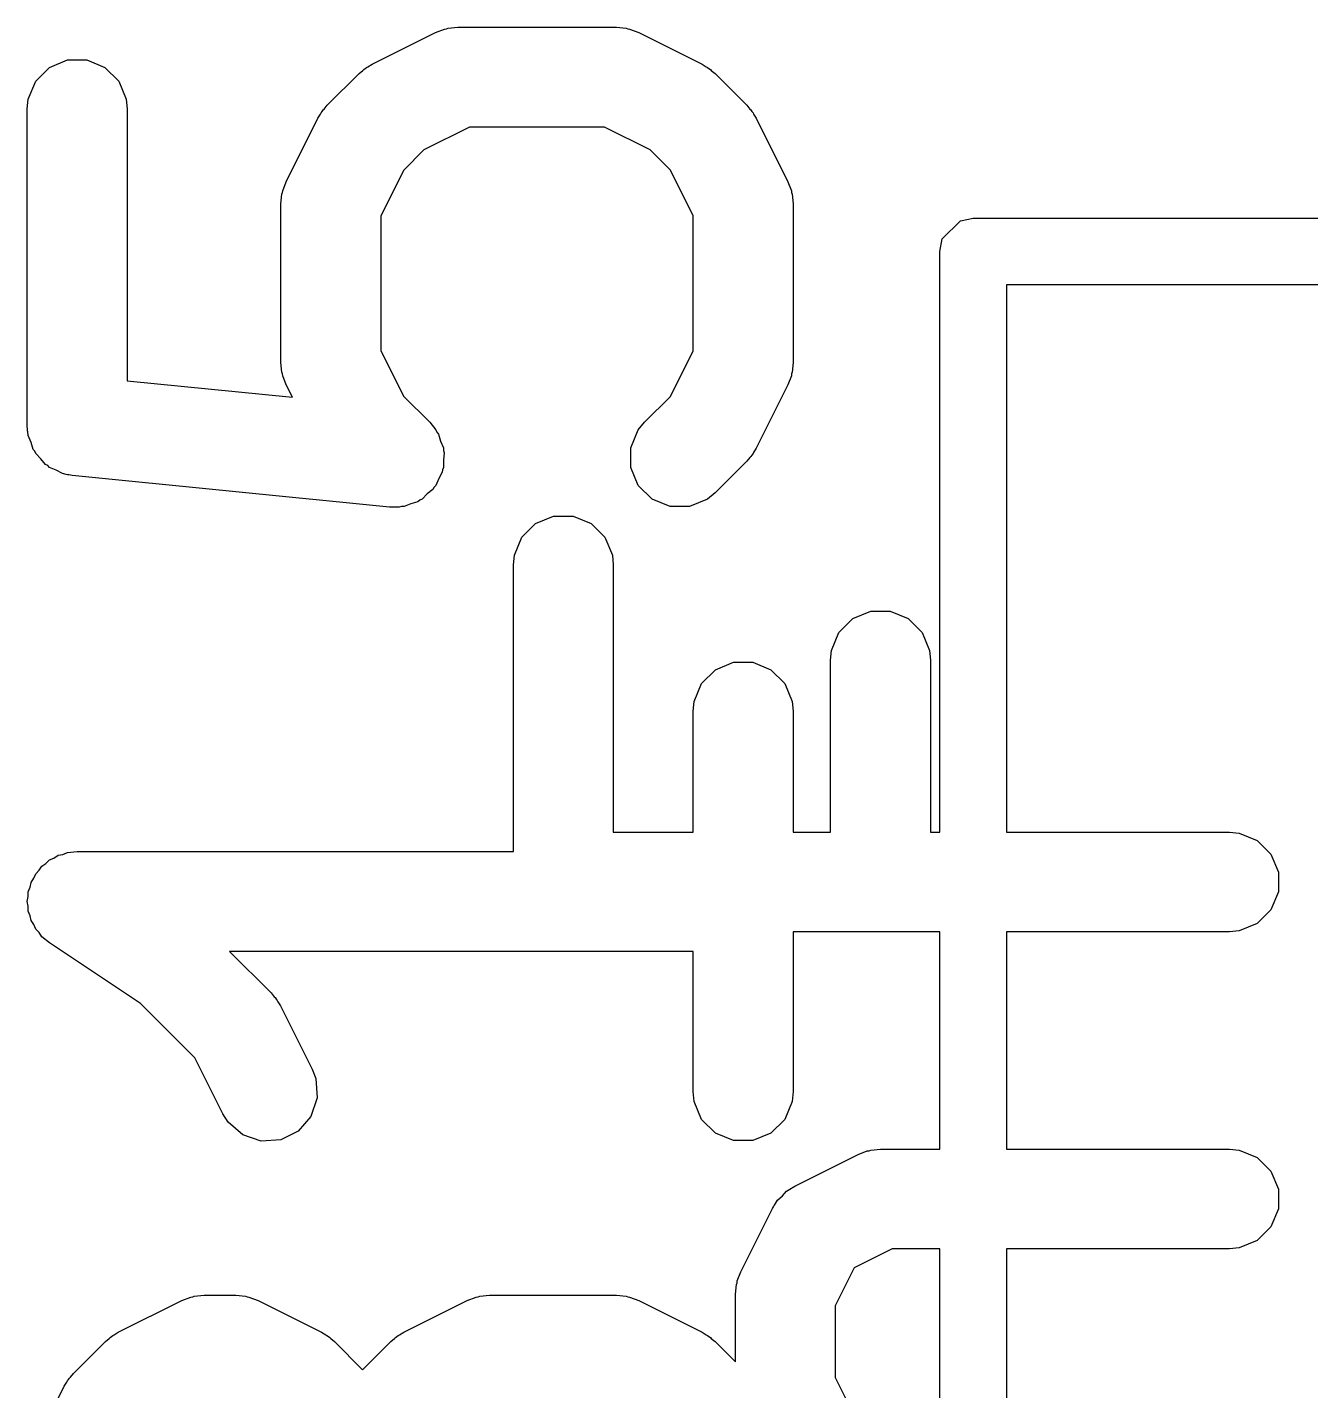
# Model space of a CAD drawing. Extents: x 4.17 to 6.89, y -6.18 to -1.34.
# Drawn here: x 6.0464 to 6.1223, y -5.8154 to -5.7348 of the extents above; entities that cross this region are included whole.
import ezdxf

# ---------------------------------------------------------------- set-up
doc = ezdxf.new("R2010")
doc.units = 0
doc.header["$MEASUREMENT"] = 0
doc.layers.add('BLACK', color=7, linetype='CONTINUOUS')

msp = doc.modelspace()

# ---------------------------------------------------------------- linework, layer by layer
at = {"layer": 'BLACK', "linetype": 'CONTINUOUS'}
for p, q in [((6.066829, -5.736954), (6.070579, -5.735079)), ((6.070579, -5.735079), (6.07112, -5.734872)), ((6.07112, -5.734872), (6.071225, -5.734865)), ((6.071225, -5.734865), (6.071323, -5.734824)), ((6.071323, -5.734824), (6.071899, -5.734768)), ((6.071899, -5.734768), (6.081273, -5.734768)), ((6.081273, -5.734768), (6.081849, -5.734824)), ((6.081849, -5.734824), (6.081947, -5.734865)), ((6.081947, -5.734865), (6.082053, -5.734872)), ((6.082053, -5.734872), (6.082594, -5.735079)), ((6.082594, -5.735079), (6.086343, -5.736954)), ((6.047762, -5.73714), (6.048826, -5.736699)), ((6.048826, -5.736699), (6.049978, -5.736699)), ((6.049978, -5.736699), (6.051043, -5.73714)), ((6.066509, -5.73714), (6.066581, -5.73711)), ((6.066581, -5.73711), (6.066829, -5.736954)), ((6.086343, -5.736954), (6.086591, -5.73711)), ((6.086591, -5.73711), (6.086663, -5.73714)), ((6.046947, -5.737955), (6.047762, -5.73714)), ((6.051043, -5.73714), (6.051857, -5.737955)), ((6.064187, -5.739382), (6.066062, -5.737507)), ((6.066062, -5.737507), (6.066288, -5.737321)), ((6.066288, -5.737321), (6.06634, -5.737262)), ((6.06634, -5.737262), (6.066429, -5.737206)), ((6.066429, -5.737206), (6.066509, -5.73714)), ((6.086663, -5.73714), (6.086744, -5.737206)), ((6.086744, -5.737206), (6.086833, -5.737262)), ((6.086833, -5.737262), (6.086884, -5.737321)), ((6.086884, -5.737321), (6.087111, -5.737507)), ((6.087111, -5.737507), (6.088986, -5.739382)), ((6.046506, -5.739019), (6.046947, -5.737955)), ((6.051857, -5.737955), (6.052298, -5.739019)), ((6.04645, -5.739595), (6.046506, -5.739019)), ((6.052298, -5.739019), (6.052355, -5.739595)), ((6.064001, -5.739608), (6.064187, -5.739382)), ((6.088986, -5.739382), (6.089171, -5.739608)), ((6.04645, -5.758343), (6.04645, -5.739595)), ((6.052355, -5.739595), (6.052355, -5.75567)), ((6.061759, -5.743899), (6.063634, -5.740149)), ((6.063634, -5.740149), (6.06379, -5.739901)), ((6.06379, -5.739901), (6.06382, -5.739829)), ((6.06382, -5.739829), (6.063887, -5.739748)), ((6.063887, -5.739748), (6.063943, -5.739659)), ((6.063943, -5.739659), (6.064001, -5.739608)), ((6.089171, -5.739608), (6.08923, -5.739659)), ((6.08923, -5.739659), (6.089286, -5.739748)), ((6.089286, -5.739748), (6.089353, -5.739829)), ((6.089353, -5.739829), (6.089383, -5.739901)), ((6.089383, -5.739901), (6.089539, -5.740149)), ((6.089539, -5.740149), (6.091413, -5.743899)), ((6.072597, -5.740673), (6.069899, -5.742022)), ((6.080576, -5.740673), (6.072597, -5.740673)), ((6.083274, -5.742022), (6.080576, -5.740673)), ((6.069899, -5.742022), (6.068702, -5.743219)), ((6.084471, -5.743219), (6.083274, -5.742022)), ((6.068702, -5.743219), (6.067353, -5.745916)), ((6.08582, -5.745916), (6.084471, -5.743219)), ((6.061553, -5.744439), (6.061759, -5.743899)), ((6.091413, -5.743899), (6.09162, -5.744439)), ((6.061448, -5.745219), (6.061504, -5.744643)), ((6.061504, -5.744643), (6.061545, -5.744545)), ((6.061545, -5.744545), (6.061553, -5.744439)), ((6.09162, -5.744439), (6.091628, -5.744545)), ((6.091628, -5.744545), (6.091668, -5.744643)), ((6.091668, -5.744643), (6.091725, -5.745219)), ((6.061448, -5.754593), (6.061448, -5.745219)), ((6.067353, -5.745916), (6.067353, -5.753896)), ((6.08582, -5.753896), (6.08582, -5.745916)), ((6.091725, -5.745219), (6.091725, -5.754593)), ((6.100544, -5.747278), (6.101609, -5.746213)), ((6.101609, -5.746213), (6.102362, -5.746063)), ((6.102362, -5.746063), (6.299213, -5.746063)), ((6.100394, -5.748031), (6.100544, -5.747278)), ((6.100394, -5.782363), (6.100394, -5.748031)), ((6.104331, -5.75), (6.104331, -5.782363)), ((6.274775, -5.75), (6.104331, -5.75)), ((6.067353, -5.753896), (6.068702, -5.756594)), ((6.084471, -5.756594), (6.08582, -5.753896)), ((6.061504, -5.755169), (6.061448, -5.754593)), ((6.091725, -5.754593), (6.091668, -5.755169)), ((6.052355, -5.75567), (6.062126, -5.756648)), ((6.061545, -5.755267), (6.061504, -5.755169)), ((6.061553, -5.755373), (6.061545, -5.755267)), ((6.061759, -5.755914), (6.061553, -5.755373)), ((6.09162, -5.755373), (6.091413, -5.755914)), ((6.091628, -5.755267), (6.09162, -5.755373)), ((6.091668, -5.755169), (6.091628, -5.755267)), ((6.062126, -5.756648), (6.061759, -5.755914)), ((6.091413, -5.755914), (6.089539, -5.759663)), ((6.068702, -5.756594), (6.070238, -5.75813)), ((6.082935, -5.758129), (6.084471, -5.756594)), ((6.046471, -5.758556), (6.04645, -5.758343)), ((6.046463, -5.758628), (6.046471, -5.758556)), ((6.046485, -5.758698), (6.046463, -5.758628)), ((6.046506, -5.758919), (6.046485, -5.758698)), ((6.070238, -5.75813), (6.070605, -5.758577)), ((6.070605, -5.758577), (6.070662, -5.758714)), ((6.070662, -5.758714), (6.070756, -5.758829)), ((6.070756, -5.758829), (6.070881, -5.759243)), ((6.082127, -5.759641), (6.082568, -5.758577)), ((6.082568, -5.758577), (6.082935, -5.758129)), ((6.046671, -5.759317), (6.046506, -5.758919)), ((6.046796, -5.759731), (6.046671, -5.759317)), ((6.070881, -5.759243), (6.071046, -5.759641)), ((6.071046, -5.759641), (6.071046, -5.75979)), ((6.082127, -5.760793), (6.082127, -5.759641)), ((6.089539, -5.759663), (6.089383, -5.759911)), ((6.04689, -5.759846), (6.046796, -5.759731)), ((6.046947, -5.759983), (6.04689, -5.759846)), ((6.047252, -5.760288), (6.046947, -5.759983)), ((6.047526, -5.760622), (6.047252, -5.760288)), ((6.071046, -5.75979), (6.071089, -5.759932)), ((6.071089, -5.759932), (6.071046, -5.760362)), ((6.071046, -5.760362), (6.071046, -5.760793)), ((6.088986, -5.760431), (6.087111, -5.762305)), ((6.089171, -5.760204), (6.088986, -5.760431)), ((6.08923, -5.760153), (6.089171, -5.760204)), ((6.089286, -5.760064), (6.08923, -5.760153)), ((6.089353, -5.759983), (6.089286, -5.760064)), ((6.089383, -5.759911), (6.089353, -5.759983)), ((6.047657, -5.760693), (6.047526, -5.760622)), ((6.047762, -5.760798), (6.047657, -5.760693)), ((6.048161, -5.760963), (6.047762, -5.760798)), ((6.048541, -5.761167), (6.048161, -5.760963)), ((6.048758, -5.761211), (6.048541, -5.761167)), ((6.048826, -5.761239), (6.048758, -5.761211)), ((6.048899, -5.761239), (6.048826, -5.761239)), ((6.049109, -5.761281), (6.048899, -5.761239)), ((6.067856, -5.763156), (6.049109, -5.761281)), ((6.070974, -5.761079), (6.07077, -5.761459)), ((6.070989, -5.760931), (6.070974, -5.761079)), ((6.071046, -5.760793), (6.070989, -5.760931)), ((6.082568, -5.761858), (6.082127, -5.760793)), ((6.07043, -5.762094), (6.070095, -5.762367)), ((6.0705, -5.761963), (6.07043, -5.762094)), ((6.070605, -5.761858), (6.0705, -5.761963)), ((6.07077, -5.761459), (6.070605, -5.761858)), ((6.083382, -5.762673), (6.082568, -5.761858)), ((6.069538, -5.762824), (6.069125, -5.762948)), ((6.069653, -5.762729), (6.069538, -5.762824)), ((6.06979, -5.762673), (6.069653, -5.762729)), ((6.070095, -5.762367), (6.06979, -5.762673)), ((6.084447, -5.763113), (6.083382, -5.762673)), ((6.086663, -5.762673), (6.085599, -5.763113)), ((6.087111, -5.762305), (6.086663, -5.762673)), ((6.068435, -5.763156), (6.067856, -5.763156)), ((6.068577, -5.763113), (6.068435, -5.763156)), ((6.068726, -5.763113), (6.068577, -5.763113)), ((6.069125, -5.762948), (6.068726, -5.763113)), ((6.076502, -5.764113), (6.077566, -5.763672)), ((6.077566, -5.763672), (6.078719, -5.763672)), ((6.078719, -5.763672), (6.079783, -5.764113)), ((6.085599, -5.763113), (6.084447, -5.763113)), ((6.075687, -5.764928), (6.076502, -5.764113)), ((6.079783, -5.764113), (6.080598, -5.764928)), ((6.075246, -5.765992), (6.075687, -5.764928)), ((6.080598, -5.764928), (6.081039, -5.765992)), ((6.07519, -5.766568), (6.075246, -5.765992)), ((6.081039, -5.765992), (6.081095, -5.766568)), ((6.07519, -5.783511), (6.07519, -5.766568)), ((6.081095, -5.766568), (6.081095, -5.782363)), ((6.09525, -5.769737), (6.096314, -5.769296)), ((6.096314, -5.769296), (6.097466, -5.769296)), ((6.097466, -5.769296), (6.098531, -5.769737)), ((6.094435, -5.770552), (6.09525, -5.769737)), ((6.098531, -5.769737), (6.099345, -5.770552)), ((6.093994, -5.771616), (6.094435, -5.770552)), ((6.099345, -5.770552), (6.099786, -5.771616)), ((6.093937, -5.772193), (6.093994, -5.771616)), ((6.099786, -5.771616), (6.099843, -5.772193)), ((6.087132, -5.77276), (6.088196, -5.77232)), ((6.088196, -5.77232), (6.089348, -5.77232)), ((6.089348, -5.77232), (6.090413, -5.77276)), ((6.093937, -5.782363), (6.093937, -5.772193)), ((6.099843, -5.772193), (6.099843, -5.782363)), ((6.086317, -5.773575), (6.087132, -5.77276)), ((6.090413, -5.77276), (6.091228, -5.773575)), ((6.085876, -5.77464), (6.086317, -5.773575)), ((6.091228, -5.773575), (6.091668, -5.77464)), ((6.08582, -5.775216), (6.085876, -5.77464)), ((6.091668, -5.77464), (6.091725, -5.775216)), ((6.08582, -5.782363), (6.08582, -5.775216)), ((6.091725, -5.775216), (6.091725, -5.782363)), ((6.081095, -5.782363), (6.08582, -5.782363)), ((6.091725, -5.782363), (6.093937, -5.782363)), ((6.099843, -5.782363), (6.100394, -5.782363)), ((6.104331, -5.782363), (6.117513, -5.782363)), ((6.117513, -5.782363), (6.118089, -5.78242)), ((6.118089, -5.78242), (6.119153, -5.782861)), ((6.119153, -5.782861), (6.119968, -5.783675)), ((6.048029, -5.783898), (6.04827, -5.783737)), ((6.04827, -5.783737), (6.048556, -5.78368)), ((6.048556, -5.78368), (6.048826, -5.783568)), ((6.048826, -5.783568), (6.049396, -5.783512)), ((6.049396, -5.783512), (6.049399, -5.783511)), ((6.049399, -5.783511), (6.0494, -5.783512)), ((6.0494, -5.783512), (6.049402, -5.783511)), ((6.049402, -5.783511), (6.07519, -5.783511)), ((6.119968, -5.783675), (6.120409, -5.78474)), ((6.046947, -5.784824), (6.047152, -5.784619)), ((6.047152, -5.784619), (6.047312, -5.784378)), ((6.047312, -5.784378), (6.047555, -5.784216)), ((6.047555, -5.784216), (6.047762, -5.784009)), ((6.047762, -5.784009), (6.048029, -5.783898)), ((6.046617, -5.785621), (6.046673, -5.785337)), ((6.046673, -5.785337), (6.046835, -5.785094)), ((6.046835, -5.785094), (6.046947, -5.784824)), ((6.120409, -5.78474), (6.120409, -5.785892)), ((6.04645, -5.786467), (6.046506, -5.78618)), ((6.046506, -5.785888), (6.046617, -5.785621)), ((6.046506, -5.78618), (6.046506, -5.785888)), ((6.120409, -5.785892), (6.119968, -5.786956)), ((6.046506, -5.786751), (6.04645, -5.786467)), ((6.046506, -5.78704), (6.046506, -5.786751)), ((6.046618, -5.78731), (6.046506, -5.78704)), ((6.119968, -5.786956), (6.119153, -5.787771)), ((6.046676, -5.787597), (6.046618, -5.78731)), ((6.046836, -5.787837), (6.046676, -5.787597)), ((6.046947, -5.788105), (6.046836, -5.787837)), ((6.119153, -5.787771), (6.118089, -5.788212)), ((6.047154, -5.788311), (6.046947, -5.788105)), ((6.047317, -5.788554), (6.047154, -5.788311)), ((6.04776, -5.788917), (6.047317, -5.788554)), ((6.100394, -5.788269), (6.091725, -5.788269)), ((6.091725, -5.788269), (6.091725, -5.797713)), ((6.100394, -5.801111), (6.100394, -5.788269)), ((6.117513, -5.788269), (6.104331, -5.788269)), ((6.104331, -5.788269), (6.104331, -5.801111)), ((6.118089, -5.788212), (6.117513, -5.788269)), ((6.047762, -5.788919), (6.04776, -5.788917)), ((6.047763, -5.78892), (6.047762, -5.788919)), ((6.047764, -5.788921), (6.047763, -5.78892)), ((6.053145, -5.792508), (6.047764, -5.788921)), ((6.08582, -5.789417), (6.058406, -5.789417)), ((6.058406, -5.789417), (6.060864, -5.791875)), ((6.08582, -5.797713), (6.08582, -5.789417)), ((6.060864, -5.791875), (6.06105, -5.792102)), ((6.056349, -5.795712), (6.053145, -5.792508)), ((6.06105, -5.792102), (6.061109, -5.792153)), ((6.061109, -5.792153), (6.061165, -5.792242)), ((6.061165, -5.792242), (6.061231, -5.792323)), ((6.061231, -5.792323), (6.061261, -5.792395)), ((6.061261, -5.792395), (6.061417, -5.792643)), ((6.061417, -5.792643), (6.063292, -5.796392)), ((6.05801, -5.799033), (6.056349, -5.795712)), ((6.063292, -5.796392), (6.063499, -5.796933)), ((6.063499, -5.796933), (6.06358, -5.798082)), ((6.06358, -5.798082), (6.063216, -5.799175)), ((6.085876, -5.798289), (6.08582, -5.797713)), ((6.086317, -5.799353), (6.085876, -5.798289)), ((6.091668, -5.798289), (6.091228, -5.799353)), ((6.091725, -5.797713), (6.091668, -5.798289)), ((6.058318, -5.799523), (6.05801, -5.799033)), ((6.063216, -5.799175), (6.062461, -5.800045)), ((6.059189, -5.800278), (6.058318, -5.799523)), ((6.087132, -5.800168), (6.086317, -5.799353)), ((6.091228, -5.799353), (6.090413, -5.800168)), ((6.060282, -5.800642), (6.059189, -5.800278)), ((6.061431, -5.800561), (6.060282, -5.800642)), ((6.062461, -5.800045), (6.061431, -5.800561)), ((6.088196, -5.800609), (6.087132, -5.800168)), ((6.089348, -5.800609), (6.088196, -5.800609)), ((6.090413, -5.800168), (6.089348, -5.800609)), ((6.09182, -5.803297), (6.09557, -5.801423)), ((6.09557, -5.801423), (6.09611, -5.801216)), ((6.09611, -5.801216), (6.096216, -5.801208)), ((6.096216, -5.801208), (6.096314, -5.801168)), ((6.096314, -5.801168), (6.09689, -5.801111)), ((6.09689, -5.801111), (6.100394, -5.801111)), ((6.104331, -5.801111), (6.117513, -5.801111)), ((6.117513, -5.801111), (6.118089, -5.801168)), ((6.118089, -5.801168), (6.119153, -5.801608)), ((6.119153, -5.801608), (6.119968, -5.802423)), ((6.119968, -5.802423), (6.120409, -5.803487)), ((6.090808, -5.804128), (6.091088, -5.803885)), ((6.091088, -5.803885), (6.09133, -5.803606)), ((6.09133, -5.803606), (6.091622, -5.803422)), ((6.091622, -5.803422), (6.091678, -5.803373)), ((6.091678, -5.803373), (6.091724, -5.803358)), ((6.091724, -5.803358), (6.09182, -5.803297)), ((6.120409, -5.803487), (6.120409, -5.80464)), ((6.088625, -5.808367), (6.0905, -5.804618)), ((6.0905, -5.804618), (6.09056, -5.804521)), ((6.09056, -5.804521), (6.090575, -5.804476)), ((6.090575, -5.804476), (6.090624, -5.804419)), ((6.090624, -5.804419), (6.090808, -5.804128)), ((6.120409, -5.80464), (6.119968, -5.805704)), ((6.119968, -5.805704), (6.119153, -5.806519)), ((6.097587, -5.807016), (6.095341, -5.808139)), ((6.100394, -5.807016), (6.097587, -5.807016)), ((6.100394, -5.817984), (6.100394, -5.807016)), ((6.117513, -5.807016), (6.104331, -5.807016)), ((6.104331, -5.807016), (6.104331, -5.817984)), ((6.118089, -5.80696), (6.117513, -5.807016)), ((6.119153, -5.806519), (6.118089, -5.80696)), ((6.088418, -5.808908), (6.088625, -5.808367)), ((6.095341, -5.808139), (6.094219, -5.810385)), ((6.088313, -5.809688), (6.08837, -5.809112)), ((6.088313, -5.8137), (6.088313, -5.809688)), ((6.08837, -5.809112), (6.08841, -5.809014)), ((6.08841, -5.809014), (6.088418, -5.808908)), ((6.051831, -5.811945), (6.055581, -5.81007)), ((6.055581, -5.81007), (6.056121, -5.809863)), ((6.056121, -5.809863), (6.056227, -5.809855)), ((6.056227, -5.809855), (6.056325, -5.809815)), ((6.056325, -5.809815), (6.056901, -5.809758)), ((6.056901, -5.809758), (6.058776, -5.809758)), ((6.058776, -5.809758), (6.059352, -5.809815)), ((6.059352, -5.809815), (6.05945, -5.809855)), ((6.05945, -5.809855), (6.059556, -5.809863)), ((6.059556, -5.809863), (6.060097, -5.81007)), ((6.060097, -5.81007), (6.063846, -5.811945)), ((6.068704, -5.811945), (6.072454, -5.81007)), ((6.072454, -5.81007), (6.072994, -5.809863)), ((6.072994, -5.809863), (6.0731, -5.809855)), ((6.0731, -5.809855), (6.073198, -5.809815)), ((6.073198, -5.809815), (6.073774, -5.809758)), ((6.073774, -5.809758), (6.081273, -5.809758)), ((6.081273, -5.809758), (6.081849, -5.809815)), ((6.081849, -5.809815), (6.081947, -5.809855)), ((6.081947, -5.809855), (6.082053, -5.809863)), ((6.082053, -5.809863), (6.082594, -5.81007)), ((6.082594, -5.81007), (6.086343, -5.811945)), ((6.094219, -5.810385), (6.094219, -5.814615)), ((6.051511, -5.812131), (6.051583, -5.812101)), ((6.051583, -5.812101), (6.051831, -5.811945)), ((6.063846, -5.811945), (6.064094, -5.812101)), ((6.064094, -5.812101), (6.064166, -5.812131)), ((6.068384, -5.812131), (6.068456, -5.812101)), ((6.068456, -5.812101), (6.068704, -5.811945)), ((6.086343, -5.811945), (6.086591, -5.812101)), ((6.086591, -5.812101), (6.086663, -5.812131)), ((6.049189, -5.814373), (6.051064, -5.812498)), ((6.051064, -5.812498), (6.05129, -5.812312)), ((6.05129, -5.812312), (6.051341, -5.812253)), ((6.051341, -5.812253), (6.05143, -5.812197)), ((6.05143, -5.812197), (6.051511, -5.812131)), ((6.064166, -5.812131), (6.064247, -5.812197)), ((6.064247, -5.812197), (6.064336, -5.812253)), ((6.064336, -5.812253), (6.064387, -5.812312)), ((6.064387, -5.812312), (6.064614, -5.812498)), ((6.064614, -5.812498), (6.066275, -5.814159)), ((6.066275, -5.814159), (6.067937, -5.812498)), ((6.067937, -5.812498), (6.068163, -5.812312)), ((6.068163, -5.812312), (6.068214, -5.812253)), ((6.068214, -5.812253), (6.068303, -5.812197)), ((6.068303, -5.812197), (6.068384, -5.812131)), ((6.086663, -5.812131), (6.086744, -5.812197)), ((6.086744, -5.812197), (6.086833, -5.812253)), ((6.086833, -5.812253), (6.086884, -5.812312)), ((6.086884, -5.812312), (6.087111, -5.812498)), ((6.087111, -5.812498), (6.088313, -5.8137)), ((6.049003, -5.814599), (6.049189, -5.814373)), ((6.047003, -5.818406), (6.048636, -5.81514)), ((6.048636, -5.81514), (6.048792, -5.814892)), ((6.048792, -5.814892), (6.048822, -5.81482)), ((6.048822, -5.81482), (6.048888, -5.814739)), ((6.048888, -5.814739), (6.048944, -5.81465)), ((6.048944, -5.81465), (6.049003, -5.814599)), ((6.094219, -5.814615), (6.095567, -5.817313))]:
    msp.add_line(p, q, dxfattribs=at)

doc.saveas('drawing.dxf')
